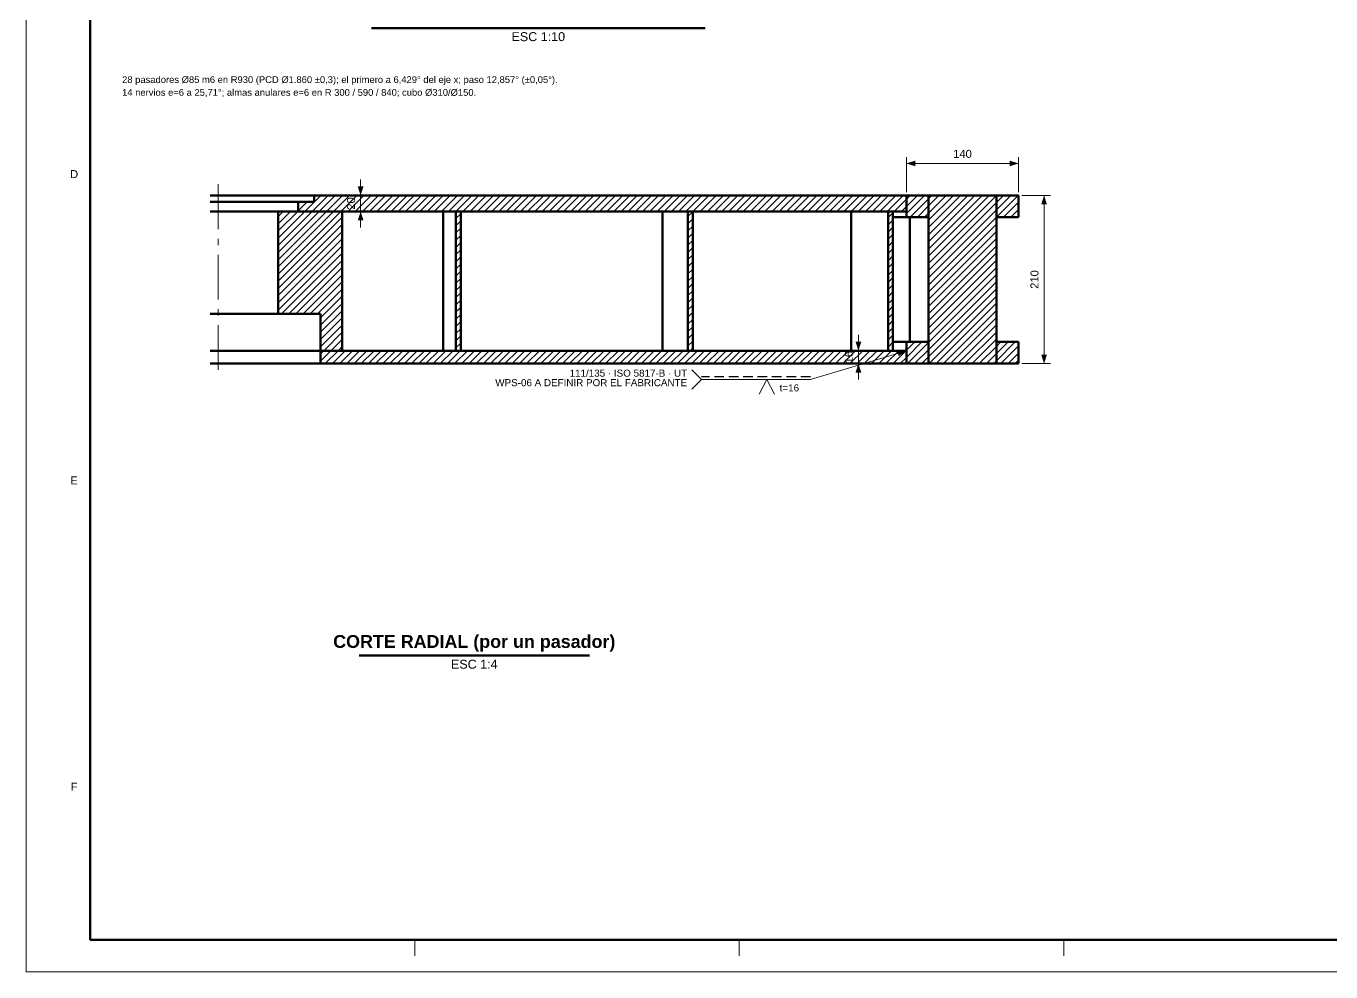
# Model space of a CAD drawing. Header units: millimetres. Extents: x 0 to 841, y 0 to 594.
# Drawn here: x 0 to 407.6, y 0 to 295.4 of the extents above; entities that cross this region are included whole.
import ezdxf
from ezdxf.enums import TextEntityAlignment as Align

# ---------------------------------------------------------------- set-up
doc = ezdxf.new("R2010")
doc.units = ezdxf.units.MM
doc.linetypes.add('EJE', pattern=[22, 14, -3, 2, -3])
doc.linetypes.add('OCULTO', pattern=[4.5, 3, -1.5])
for name, color, linetype, lineweight in [('ACH', 7, 'CONTINUOUS', 13), ('COTA', 7, 'CONTINUOUS', 18), ('EJE', 7, 'EJE', 18), ('FINA', 7, 'CONTINUOUS', 18), ('MARCO', 7, 'CONTINUOUS', 70), ('OCU', 7, 'OCULTO', 25), ('TXT', 7, 'CONTINUOUS', 25), ('VIS', 7, 'CONTINUOUS', 50)]:
    doc.layers.add(name, color=color, linetype=linetype, lineweight=lineweight)
doc.styles.add('STD', font='LiberationSans-Regular.ttf')
doc.styles.add('STDB', font='LiberationSans-Bold.ttf')

msp = doc.modelspace()

# ---------------------------------------------------------------- hatches: boundary and pattern name
at = {"layer": 'ACH'}
h = msp.add_hatch(dxfattribs=at)
h.set_pattern_fill('ANSI31', scale=0.5)
h.paths.add_polyline_path([(275, 242.5), (275, 237.5), (85, 237.5), (85, 240.5), (90, 240.5), (90, 242.5)])
h = msp.add_hatch(dxfattribs=at)
h.set_pattern_fill('ANSI31', scale=0.5)
h.paths.add_polyline_path([(281.88, 235.75), (275, 235.75), (275, 242.5), (281.88, 242.5)])
h = msp.add_hatch(dxfattribs=at)
h.set_pattern_fill('ANSI31', scale=0.5)
h.paths.add_polyline_path([(281.88, 242.5), (303.12, 242.5), (303.12, 190), (281.88, 190)])
h = msp.add_hatch(dxfattribs=at)
h.set_pattern_fill('ANSI31', scale=0.5)
h.paths.add_polyline_path([(310, 242.5), (310, 235.75), (303.12, 235.75), (303.12, 242.5)])
h = msp.add_hatch(dxfattribs=at)
h.set_pattern_fill('ANSI31', scale=0.5)
h.paths.add_polyline_path([(98.75, 237.5), (98.75, 194), (92, 194), (92, 205.5), (78.75, 205.5), (78.75, 237.5)])
h = msp.add_hatch(dxfattribs=at)
h.set_pattern_fill('ANSI31', scale=0.5)
h.paths.add_polyline_path([(135.75, 237.5), (135.75, 194), (134.25, 194), (134.25, 237.5)])
h = msp.add_hatch(dxfattribs=at)
h.set_pattern_fill('ANSI31', scale=0.5)
h.paths.add_polyline_path([(208.25, 237.5), (208.25, 194), (206.75, 194), (206.75, 237.5)])
h = msp.add_hatch(dxfattribs=at)
h.set_pattern_fill('ANSI31', scale=0.5)
h.paths.add_polyline_path([(270.75, 237.5), (270.75, 194), (269.25, 194), (269.25, 237.5)])
h = msp.add_hatch(dxfattribs=at)
h.set_pattern_fill('ANSI31', scale=0.5)
h.paths.add_polyline_path([(281.88, 190), (275, 190), (275, 196.75), (281.88, 196.75)])
h = msp.add_hatch(dxfattribs=at)
h.set_pattern_fill('ANSI31', scale=0.5)
h.paths.add_polyline_path([(310, 196.75), (310, 190), (303.12, 190), (303.12, 196.75)])
h = msp.add_hatch(dxfattribs=at)
h.set_pattern_fill('ANSI31', scale=0.5)
h.paths.add_polyline_path([(275, 194), (275, 190), (92, 190), (92, 194)])

# ---------------------------------------------------------------- linework, layer by layer
at = {"layer": 'COTA'}
for p, q in [((275, 243.5), (275, 254.5)), ((310, 243.5), (310, 254.5)), ((275, 252.5), (310, 252.5)), ((104.5, 242.5), (104.5, 247.5)), ((93.5, 242.5), (106.5, 242.5)), ((104.5, 237.5), (104.5, 242.5)), ((311, 242.5), (320, 242.5)), ((318, 190), (318, 242.5)), ((93.5, 237.5), (106.5, 237.5)), ((104.5, 237.5), (104.5, 232.5)), ((260, 194), (260, 199)), ((275, 194), (245, 185)), ((269, 194), (258, 194)), ((260, 190), (260, 194)), ((211, 185), (208, 188)), ((269, 190), (258, 190)), ((260, 190), (260, 185)), ((311, 190), (320, 190)), ((211, 185), (208, 182)), ((245, 185), (211, 185))]:
    msp.add_line(p, q, dxfattribs=at)
msp.add_lwpolyline([(229, 180.4), (231.4, 185), (233.8, 180.4)], dxfattribs=at)
for points in [[(275, 252.5), (277.8, 251.6), (277.8, 253.4)], [(310, 252.5), (307.2, 253.4), (307.2, 251.6)], [(104.5, 242.5), (105.4, 245.3), (103.6, 245.3)], [(318, 242.5), (317.1, 239.7), (318.9, 239.7)], [(104.5, 237.5), (103.6, 234.7), (105.4, 234.7)], [(260, 194), (260.9, 196.8), (259.1, 196.8)], [(275, 194), (272.06, 194.06), (272.58, 192.33)], [(318, 190), (318.9, 192.8), (317.1, 192.8)], [(260, 190), (259.1, 187.2), (260.9, 187.2)]]:
    msp.add_solid(points, dxfattribs=at)
at = {"layer": 'EJE'}
msp.add_line((60, 188), (60, 246.25), dxfattribs=at)
at = {"layer": 'FINA'}
for p, q in [((121.38, 10), (121.38, 5)), ((222.75, 10), (222.75, 5)), ((324.12, 10), (324.12, 5))]:
    msp.add_line(p, q, dxfattribs=at)
msp.add_lwpolyline([(0, 0), (841, 0), (841, 594), (0, 594)], close=True, dxfattribs=at)
at = {"layer": 'MARCO'}
msp.add_lwpolyline([(20, 10), (831, 10), (831, 584), (20, 584)], close=True, dxfattribs=at)
at = {"layer": 'OCU'}
msp.add_line((245, 185.9), (211, 185.9), dxfattribs=at)
at = {"layer": 'VIS'}
for p, q in [((107.92, 294.8), (212.08, 294.8)), ((104.04, 98.8), (175.96, 98.8))]:
    msp.add_line(p, q, dxfattribs=at)
for points in [[(57.5, 242.5), (57.6, 242.5), (57.75, 242.5), (57.9, 242.5), (58.05, 242.5), (58.2, 242.5), (58.35, 242.5), (58.5, 242.5), (58.65, 242.5), (58.8, 242.5), (58.95, 242.5), (59.1, 242.5), (59.25, 242.5), (59.4, 242.5), (59.55, 242.5), (59.7, 242.5), (59.85, 242.5), (60, 242.5), (60.15, 242.5), (60.3, 242.5), (60.45, 242.5), (60.6, 242.5), (60.75, 242.5), (60.9, 242.5), (61.05, 242.5), (61.2, 242.5), (61.35, 242.5), (61.5, 242.5), (61.65, 242.5), (61.8, 242.5), (61.95, 242.5), (62.1, 242.5), (62.25, 242.5), (62.4, 242.5), (62.55, 242.5), (62.7, 242.5), (62.85, 242.5), (63, 242.5), (63.15, 242.5), (63.3, 242.5), (63.45, 242.5), (63.6, 242.5), (63.75, 242.5), (63.9, 242.5), (64.05, 242.5), (64.2, 242.5), (64.35, 242.5), (64.5, 242.5), (64.65, 242.5), (64.8, 242.5), (64.95, 242.5), (65.1, 242.5), (65.25, 242.5), (65.4, 242.5), (65.55, 242.5), (65.7, 242.5), (65.85, 242.5), (66, 242.5), (66.15, 242.5), (66.3, 242.5), (66.45, 242.5), (66.6, 242.5), (66.75, 242.5), (66.9, 242.5), (67.05, 242.5), (67.2, 242.5), (67.35, 242.5), (67.5, 242.5), (67.65, 242.5), (67.8, 242.5), (67.95, 242.5), (68.1, 242.5), (68.25, 242.5), (68.4, 242.5), (68.55, 242.5), (68.7, 242.5), (68.85, 242.5), (69, 242.5), (69.15, 242.5), (69.3, 242.5), (69.45, 242.5), (69.6, 242.5), (69.75, 242.5), (69.9, 242.5), (70.05, 242.5), (70.2, 242.5), (70.35, 242.5), (70.5, 242.5), (70.65, 242.5), (70.8, 242.5), (70.95, 242.5), (71.1, 242.5), (71.25, 242.5), (71.4, 242.5), (71.55, 242.5), (71.7, 242.5), (71.85, 242.5), (72, 242.5), (72.15, 242.5), (72.3, 242.5), (72.45, 242.5), (72.6, 242.5), (72.75, 242.5), (72.9, 242.5), (73.05, 242.5), (73.2, 242.5), (73.35, 242.5), (73.5, 242.5), (73.65, 242.5), (73.8, 242.5), (73.95, 242.5), (74.1, 242.5), (74.25, 242.5), (74.4, 242.5), (74.55, 242.5), (74.7, 242.5), (74.85, 242.5), (75, 242.5), (75.15, 242.5), (75.3, 242.5), (75.45, 242.5), (75.6, 242.5), (75.75, 242.5), (75.9, 242.5), (76.05, 242.5), (76.2, 242.5), (76.35, 242.5), (76.5, 242.5), (76.65, 242.5), (76.8, 242.5), (76.95, 242.5), (77.1, 242.5), (77.25, 242.5), (77.4, 242.5), (77.55, 242.5), (77.7, 242.5), (77.85, 242.5), (78, 242.5), (78.15, 242.5), (78.3, 242.5), (78.45, 242.5), (78.6, 242.5), (78.75, 242.5), (78.9, 242.5), (79.05, 242.5), (79.2, 242.5), (79.35, 242.5), (79.5, 242.5), (79.65, 242.5), (79.8, 242.5), (79.95, 242.5), (80.1, 242.5), (80.25, 242.5), (80.4, 242.5), (80.55, 242.5), (80.7, 242.5), (80.85, 242.5), (81, 242.5), (81.15, 242.5), (81.3, 242.5), (81.45, 242.5), (81.6, 242.5), (81.75, 242.5), (81.9, 242.5), (82.05, 242.5), (82.2, 242.5), (82.35, 242.5), (82.5, 242.5), (82.65, 242.5), (82.8, 242.5), (82.95, 242.5), (83.1, 242.5), (83.25, 242.5), (83.4, 242.5), (83.55, 242.5), (83.7, 242.5), (83.85, 242.5), (84, 242.5), (84.15, 242.5), (84.3, 242.5), (84.45, 242.5), (84.6, 242.5), (84.75, 242.5), (84.9, 242.5), (85.05, 242.5), (85.2, 242.5), (85.35, 242.5), (85.5, 242.5), (85.65, 242.5), (85.8, 242.5), (85.95, 242.5), (86.1, 242.5), (86.25, 242.5), (86.4, 242.5), (86.55, 242.5), (86.7, 242.5), (86.85, 242.5), (87, 242.5), (87.15, 242.5), (87.3, 242.5), (87.45, 242.5), (87.6, 242.5), (87.75, 242.5), (87.9, 242.5), (88.05, 242.5), (88.2, 242.5), (88.35, 242.5), (88.5, 242.5), (88.65, 242.5), (88.8, 242.5), (88.95, 242.5), (89.1, 242.5), (89.25, 242.5), (89.4, 242.5), (89.55, 242.5), (89.7, 242.5), (89.85, 242.5), (90, 242.5)], [(57.5, 240.5), (57.52, 240.5), (57.67, 240.5), (57.82, 240.5), (57.97, 240.5), (58.12, 240.5), (58.27, 240.5), (58.42, 240.5), (58.57, 240.5), (58.72, 240.5), (58.87, 240.5), (59.02, 240.5), (59.17, 240.5), (59.32, 240.5), (59.47, 240.5), (59.62, 240.5), (59.77, 240.5), (59.92, 240.5), (60.08, 240.5), (60.23, 240.5), (60.38, 240.5), (60.53, 240.5), (60.68, 240.5), (60.83, 240.5), (60.98, 240.5), (61.13, 240.5), (61.28, 240.5), (61.43, 240.5), (61.58, 240.5), (61.73, 240.5), (61.88, 240.5), (62.03, 240.5), (62.18, 240.5), (62.33, 240.5), (62.48, 240.5), (62.63, 240.5), (62.78, 240.5), (62.93, 240.5), (63.08, 240.5), (63.23, 240.5), (63.38, 240.5), (63.53, 240.5), (63.68, 240.5), (63.83, 240.5), (63.98, 240.5), (64.13, 240.5), (64.28, 240.5), (64.43, 240.5), (64.58, 240.5), (64.73, 240.5), (64.88, 240.5), (65.03, 240.5), (65.18, 240.5), (65.33, 240.5), (65.48, 240.5), (65.63, 240.5), (65.78, 240.5), (65.93, 240.5), (66.08, 240.5), (66.23, 240.5), (66.38, 240.5), (66.53, 240.5), (66.68, 240.5), (66.83, 240.5), (66.98, 240.5), (67.13, 240.5), (67.28, 240.5), (67.43, 240.5), (67.58, 240.5), (67.73, 240.5), (67.88, 240.5), (68.03, 240.5), (68.18, 240.5), (68.33, 240.5), (68.48, 240.5), (68.63, 240.5), (68.78, 240.5), (68.93, 240.5), (69.08, 240.5), (69.23, 240.5), (69.38, 240.5), (69.53, 240.5), (69.68, 240.5), (69.83, 240.5), (69.98, 240.5), (70.14, 240.5), (70.29, 240.5), (70.44, 240.5), (70.59, 240.5), (70.74, 240.5), (70.89, 240.5), (71.04, 240.5), (71.19, 240.5), (71.34, 240.5), (71.49, 240.5), (71.64, 240.5), (71.79, 240.5), (71.94, 240.5), (72.09, 240.5), (72.24, 240.5), (72.39, 240.5), (72.54, 240.5), (72.69, 240.5), (72.84, 240.5), (72.99, 240.5), (73.14, 240.5), (73.29, 240.5), (73.44, 240.5), (73.59, 240.5), (73.74, 240.5), (73.89, 240.5), (74.04, 240.5), (74.19, 240.5), (74.34, 240.5), (74.49, 240.5), (74.64, 240.5), (74.79, 240.5), (74.94, 240.5), (75.09, 240.5), (75.24, 240.5), (75.39, 240.5), (75.54, 240.5), (75.69, 240.5), (75.84, 240.5), (75.99, 240.5), (76.14, 240.5), (76.29, 240.5), (76.44, 240.5), (76.59, 240.5), (76.74, 240.5), (76.89, 240.5), (77.04, 240.5), (77.19, 240.5), (77.34, 240.5), (77.49, 240.5), (77.64, 240.5), (77.79, 240.5), (77.94, 240.5), (78.09, 240.5), (78.24, 240.5), (78.39, 240.5), (78.54, 240.5), (78.69, 240.5), (78.84, 240.5), (78.99, 240.5), (79.14, 240.5), (79.29, 240.5), (79.44, 240.5), (79.59, 240.5), (79.74, 240.5), (79.89, 240.5), (80.05, 240.5), (80.2, 240.5), (80.35, 240.5), (80.5, 240.5), (80.65, 240.5), (80.8, 240.5), (80.95, 240.5), (81.1, 240.5), (81.25, 240.5), (81.4, 240.5), (81.55, 240.5), (81.7, 240.5), (81.85, 240.5), (82, 240.5), (82.15, 240.5), (82.3, 240.5), (82.45, 240.5), (82.6, 240.5), (82.75, 240.5), (82.9, 240.5), (83.05, 240.5), (83.2, 240.5), (83.35, 240.5), (83.5, 240.5), (83.65, 240.5), (83.8, 240.5), (83.95, 240.5), (84.1, 240.5), (84.25, 240.5), (84.4, 240.5), (84.55, 240.5), (84.7, 240.5), (84.85, 240.5), (85, 240.5)], [(90, 240.5), (85, 240.5)], [(85, 240.5), (85, 237.5)], [(275, 242.5), (90, 242.5)], [(90, 242.5), (90, 240.5)], [(275, 242.5), (275, 237.5)], [(281.88, 242.5), (275, 242.5)], [(275, 242.5), (275, 235.75)], [(281.88, 242.5), (281.88, 235.75)], [(281.88, 242.5), (281.88, 190)], [(303.12, 242.5), (281.88, 242.5)], [(310, 242.5), (303.12, 242.5)], [(303.12, 242.5), (303.12, 235.75)], [(303.12, 242.5), (303.12, 190)], [(310, 242.5), (310, 235.75)], [(78.75, 237.5), (78.6, 237.5), (78.45, 237.5), (78.3, 237.5), (78.15, 237.5), (78, 237.5), (77.85, 237.5), (77.7, 237.5), (77.55, 237.5), (77.4, 237.5), (77.25, 237.5), (77.1, 237.5), (76.95, 237.5), (76.8, 237.5), (76.65, 237.5), (76.5, 237.5), (76.35, 237.5), (76.2, 237.5), (76.05, 237.5), (75.9, 237.5), (75.75, 237.5), (75.6, 237.5), (75.45, 237.5), (75.3, 237.5), (75.15, 237.5), (75, 237.5), (74.85, 237.5), (74.7, 237.5), (74.55, 237.5), (74.4, 237.5), (74.25, 237.5), (74.1, 237.5), (73.95, 237.5), (73.8, 237.5), (73.65, 237.5), (73.5, 237.5), (73.35, 237.5), (73.2, 237.5), (73.05, 237.5), (72.9, 237.5), (72.75, 237.5), (72.6, 237.5), (72.45, 237.5), (72.3, 237.5), (72.15, 237.5), (72, 237.5), (71.85, 237.5), (71.7, 237.5), (71.55, 237.5), (71.4, 237.5), (71.25, 237.5), (71.1, 237.5), (70.95, 237.5), (70.8, 237.5), (70.65, 237.5), (70.5, 237.5), (70.35, 237.5), (70.2, 237.5), (70.05, 237.5), (69.9, 237.5), (69.75, 237.5), (69.6, 237.5), (69.45, 237.5), (69.3, 237.5), (69.15, 237.5), (69, 237.5), (68.85, 237.5), (68.7, 237.5), (68.55, 237.5), (68.4, 237.5), (68.25, 237.5), (68.1, 237.5), (67.95, 237.5), (67.8, 237.5), (67.65, 237.5), (67.5, 237.5), (67.35, 237.5), (67.2, 237.5), (67.05, 237.5), (66.9, 237.5), (66.75, 237.5), (66.6, 237.5), (66.45, 237.5), (66.3, 237.5), (66.15, 237.5), (66, 237.5), (65.85, 237.5), (65.7, 237.5), (65.55, 237.5), (65.4, 237.5), (65.25, 237.5), (65.1, 237.5), (64.95, 237.5), (64.8, 237.5), (64.65, 237.5), (64.5, 237.5), (64.35, 237.5), (64.2, 237.5), (64.05, 237.5), (63.9, 237.5), (63.75, 237.5), (63.6, 237.5), (63.45, 237.5), (63.3, 237.5), (63.15, 237.5), (63, 237.5), (62.85, 237.5), (62.7, 237.5), (62.55, 237.5), (62.4, 237.5), (62.25, 237.5), (62.1, 237.5), (61.95, 237.5), (61.8, 237.5), (61.65, 237.5), (61.5, 237.5), (61.35, 237.5), (61.2, 237.5), (61.05, 237.5), (60.9, 237.5), (60.75, 237.5), (60.6, 237.5), (60.45, 237.5), (60.3, 237.5), (60.15, 237.5), (60, 237.5), (59.85, 237.5), (59.7, 237.5), (59.55, 237.5), (59.4, 237.5), (59.25, 237.5), (59.1, 237.5), (58.95, 237.5), (58.8, 237.5), (58.65, 237.5), (58.5, 237.5), (58.35, 237.5), (58.2, 237.5), (58.05, 237.5), (57.9, 237.5), (57.75, 237.5), (57.6, 237.5), (57.5, 237.5)], [(98.75, 237.5), (78.75, 237.5)], [(78.75, 237.5), (78.75, 205.5)], [(275, 237.5), (85, 237.5)], [(98.75, 237.5), (98.75, 194)], [(130.33, 237.5), (130.33, 194)], [(135.75, 237.5), (134.25, 237.5)], [(134.25, 237.5), (134.25, 194)], [(135.75, 237.5), (135.75, 194)], [(198.76, 237.5), (198.76, 194)], [(208.25, 237.5), (206.75, 237.5)], [(206.75, 237.5), (206.75, 194)], [(208.25, 237.5), (208.25, 194)], [(257.75, 237.5), (257.75, 194)], [(270.75, 237.5), (269.25, 237.5)], [(269.25, 237.5), (269.25, 194)], [(270.75, 237.5), (270.75, 194)], [(275, 235.75), (274.85, 235.75), (274.7, 235.75), (274.54, 235.75), (274.39, 235.75), (274.24, 235.75), (274.09, 235.75), (273.94, 235.75), (273.79, 235.75), (273.63, 235.75), (273.48, 235.75), (273.33, 235.75), (273.18, 235.75), (273.03, 235.75), (272.88, 235.75), (272.72, 235.75), (272.57, 235.75), (272.42, 235.75), (272.27, 235.75), (272.12, 235.75), (271.96, 235.75), (271.81, 235.75), (271.66, 235.75), (271.51, 235.75), (271.36, 235.75), (271.21, 235.75), (271.05, 235.75), (270.9, 235.75), (270.75, 235.75)], [(281.88, 235.75), (275, 235.75)], [(276.05, 235.75), (276.05, 196.75)], [(310, 235.75), (303.12, 235.75)], [(57.5, 205.5), (57.6, 205.5), (57.75, 205.5), (57.9, 205.5), (58.05, 205.5), (58.2, 205.5), (58.35, 205.5), (58.5, 205.5), (58.65, 205.5), (58.8, 205.5), (58.95, 205.5), (59.1, 205.5), (59.25, 205.5), (59.4, 205.5), (59.55, 205.5), (59.7, 205.5), (59.85, 205.5), (60, 205.5), (60.15, 205.5), (60.3, 205.5), (60.45, 205.5), (60.6, 205.5), (60.75, 205.5), (60.9, 205.5), (61.05, 205.5), (61.2, 205.5), (61.35, 205.5), (61.5, 205.5), (61.65, 205.5), (61.8, 205.5), (61.95, 205.5), (62.1, 205.5), (62.25, 205.5), (62.4, 205.5), (62.55, 205.5), (62.7, 205.5), (62.85, 205.5), (63, 205.5), (63.15, 205.5), (63.3, 205.5), (63.45, 205.5), (63.6, 205.5), (63.75, 205.5), (63.9, 205.5), (64.05, 205.5), (64.2, 205.5), (64.35, 205.5), (64.5, 205.5), (64.65, 205.5), (64.8, 205.5), (64.95, 205.5), (65.1, 205.5), (65.25, 205.5), (65.4, 205.5), (65.55, 205.5), (65.7, 205.5), (65.85, 205.5), (66, 205.5), (66.15, 205.5), (66.3, 205.5), (66.45, 205.5), (66.6, 205.5), (66.75, 205.5), (66.9, 205.5), (67.05, 205.5), (67.2, 205.5), (67.35, 205.5), (67.5, 205.5), (67.65, 205.5), (67.8, 205.5), (67.95, 205.5), (68.1, 205.5), (68.25, 205.5), (68.4, 205.5), (68.55, 205.5), (68.7, 205.5), (68.85, 205.5), (69, 205.5), (69.15, 205.5), (69.3, 205.5), (69.45, 205.5), (69.6, 205.5), (69.75, 205.5), (69.9, 205.5), (70.05, 205.5), (70.2, 205.5), (70.35, 205.5), (70.5, 205.5), (70.65, 205.5), (70.8, 205.5), (70.95, 205.5), (71.1, 205.5), (71.25, 205.5), (71.4, 205.5), (71.55, 205.5), (71.7, 205.5), (71.85, 205.5), (72, 205.5), (72.15, 205.5), (72.3, 205.5), (72.45, 205.5), (72.6, 205.5), (72.75, 205.5), (72.9, 205.5), (73.05, 205.5), (73.2, 205.5), (73.35, 205.5), (73.5, 205.5), (73.65, 205.5), (73.8, 205.5), (73.95, 205.5), (74.1, 205.5), (74.25, 205.5), (74.4, 205.5), (74.55, 205.5), (74.7, 205.5), (74.85, 205.5), (75, 205.5), (75.15, 205.5), (75.3, 205.5), (75.45, 205.5), (75.6, 205.5), (75.75, 205.5), (75.9, 205.5), (76.05, 205.5), (76.2, 205.5), (76.35, 205.5), (76.5, 205.5), (76.65, 205.5), (76.8, 205.5), (76.95, 205.5), (77.1, 205.5), (77.25, 205.5), (77.4, 205.5), (77.55, 205.5), (77.7, 205.5), (77.85, 205.5), (78, 205.5), (78.15, 205.5), (78.3, 205.5), (78.45, 205.5), (78.6, 205.5), (78.75, 205.5)], [(92, 205.5), (78.75, 205.5)], [(92, 205.5), (92, 194)], [(275, 196.75), (274.85, 196.75), (274.7, 196.75), (274.54, 196.75), (274.39, 196.75), (274.24, 196.75), (274.09, 196.75), (273.94, 196.75), (273.79, 196.75), (273.63, 196.75), (273.48, 196.75), (273.33, 196.75), (273.18, 196.75), (273.03, 196.75), (272.88, 196.75), (272.72, 196.75), (272.57, 196.75), (272.42, 196.75), (272.27, 196.75), (272.12, 196.75), (271.96, 196.75), (271.81, 196.75), (271.66, 196.75), (271.51, 196.75), (271.36, 196.75), (271.21, 196.75), (271.05, 196.75), (270.9, 196.75), (270.75, 196.75)], [(281.88, 196.75), (275, 196.75)], [(275, 196.75), (275, 190)], [(281.88, 196.75), (281.88, 190)], [(310, 196.75), (303.12, 196.75)], [(303.12, 196.75), (303.12, 190)], [(310, 196.75), (310, 190)], [(92, 194), (91.85, 194), (91.7, 194), (91.55, 194), (91.4, 194), (91.25, 194), (91.1, 194), (90.95, 194), (90.8, 194), (90.65, 194), (90.5, 194), (90.35, 194), (90.2, 194), (90.05, 194), (89.9, 194), (89.75, 194), (89.6, 194), (89.45, 194), (89.3, 194), (89.15, 194), (89, 194), (88.85, 194), (88.69, 194), (88.54, 194), (88.39, 194), (88.24, 194), (88.09, 194), (87.94, 194), (87.79, 194), (87.64, 194), (87.49, 194), (87.34, 194), (87.19, 194), (87.04, 194), (86.89, 194), (86.74, 194), (86.59, 194), (86.44, 194), (86.29, 194), (86.14, 194), (85.99, 194), (85.84, 194), (85.69, 194), (85.54, 194), (85.39, 194), (85.24, 194), (85.09, 194), (84.94, 194), (84.79, 194), (84.64, 194), (84.49, 194), (84.34, 194), (84.19, 194), (84.04, 194), (83.89, 194), (83.74, 194), (83.59, 194), (83.44, 194), (83.29, 194), (83.14, 194), (82.99, 194), (82.84, 194), (82.69, 194), (82.54, 194), (82.38, 194), (82.23, 194), (82.08, 194), (81.93, 194), (81.78, 194), (81.63, 194), (81.48, 194), (81.33, 194), (81.18, 194), (81.03, 194), (80.88, 194), (80.73, 194), (80.58, 194), (80.43, 194), (80.28, 194), (80.13, 194), (79.98, 194), (79.83, 194), (79.68, 194), (79.53, 194), (79.38, 194), (79.23, 194), (79.08, 194), (78.93, 194), (78.78, 194), (78.63, 194), (78.48, 194), (78.33, 194), (78.18, 194), (78.03, 194), (77.88, 194), (77.73, 194), (77.58, 194), (77.43, 194), (77.28, 194), (77.13, 194), (76.98, 194), (76.83, 194), (76.68, 194), (76.53, 194), (76.38, 194), (76.23, 194), (76.08, 194), (75.92, 194), (75.77, 194), (75.62, 194), (75.47, 194), (75.32, 194), (75.17, 194), (75.02, 194), (74.87, 194), (74.72, 194), (74.57, 194), (74.42, 194), (74.27, 194), (74.12, 194), (73.97, 194), (73.82, 194), (73.67, 194), (73.52, 194), (73.37, 194), (73.22, 194), (73.07, 194), (72.92, 194), (72.77, 194), (72.62, 194), (72.47, 194), (72.32, 194), (72.17, 194), (72.02, 194), (71.87, 194), (71.72, 194), (71.57, 194), (71.42, 194), (71.27, 194), (71.12, 194), (70.97, 194), (70.82, 194), (70.67, 194), (70.52, 194), (70.37, 194), (70.22, 194), (70.07, 194), (69.92, 194), (69.77, 194), (69.62, 194), (69.46, 194), (69.31, 194), (69.16, 194), (69.01, 194), (68.86, 194), (68.71, 194), (68.56, 194), (68.41, 194), (68.26, 194), (68.11, 194), (67.96, 194), (67.81, 194), (67.66, 194), (67.51, 194), (67.36, 194), (67.21, 194), (67.06, 194), (66.91, 194), (66.76, 194), (66.61, 194), (66.46, 194), (66.31, 194), (66.16, 194), (66.01, 194), (65.86, 194), (65.71, 194), (65.56, 194), (65.41, 194), (65.26, 194), (65.11, 194), (64.96, 194), (64.81, 194), (64.66, 194), (64.51, 194), (64.36, 194), (64.21, 194), (64.06, 194), (63.91, 194), (63.76, 194), (63.61, 194), (63.46, 194), (63.31, 194), (63.15, 194), (63, 194), (62.85, 194), (62.7, 194), (62.55, 194), (62.4, 194), (62.25, 194), (62.1, 194), (61.95, 194), (61.8, 194), (61.65, 194), (61.5, 194), (61.35, 194), (61.2, 194), (61.05, 194), (60.9, 194), (60.75, 194), (60.6, 194), (60.45, 194), (60.3, 194), (60.15, 194), (60, 194), (59.85, 194), (59.7, 194), (59.55, 194), (59.4, 194), (59.25, 194), (59.1, 194), (58.95, 194), (58.8, 194), (58.65, 194), (58.5, 194), (58.35, 194), (58.2, 194), (58.05, 194), (57.9, 194), (57.75, 194), (57.6, 194), (57.5, 194)], [(57.5, 194), (57.6, 194), (57.75, 194), (57.9, 194), (58.05, 194), (58.2, 194), (58.35, 194), (58.5, 194), (58.65, 194), (58.8, 194), (58.95, 194), (59.1, 194), (59.25, 194), (59.4, 194), (59.55, 194), (59.7, 194), (59.85, 194), (60, 194), (60.15, 194), (60.3, 194), (60.45, 194), (60.6, 194), (60.75, 194), (60.9, 194), (61.05, 194), (61.2, 194), (61.35, 194), (61.5, 194), (61.65, 194), (61.8, 194), (61.95, 194), (62.1, 194), (62.25, 194), (62.4, 194), (62.55, 194), (62.7, 194), (62.85, 194), (63, 194), (63.15, 194), (63.31, 194), (63.46, 194), (63.61, 194), (63.76, 194), (63.91, 194), (64.06, 194), (64.21, 194), (64.36, 194), (64.51, 194), (64.66, 194), (64.81, 194), (64.96, 194), (65.11, 194), (65.26, 194), (65.41, 194), (65.56, 194), (65.71, 194), (65.86, 194), (66.01, 194), (66.16, 194), (66.31, 194), (66.46, 194), (66.61, 194), (66.76, 194), (66.91, 194), (67.06, 194), (67.21, 194), (67.36, 194), (67.51, 194), (67.66, 194), (67.81, 194), (67.96, 194), (68.11, 194), (68.26, 194), (68.41, 194), (68.56, 194), (68.71, 194), (68.86, 194), (69.01, 194), (69.16, 194), (69.31, 194), (69.46, 194), (69.62, 194), (69.77, 194), (69.92, 194), (70.07, 194), (70.22, 194), (70.37, 194), (70.52, 194), (70.67, 194), (70.82, 194), (70.97, 194), (71.12, 194), (71.27, 194), (71.42, 194), (71.57, 194), (71.72, 194), (71.87, 194), (72.02, 194), (72.17, 194), (72.32, 194), (72.47, 194), (72.62, 194), (72.77, 194), (72.92, 194), (73.07, 194), (73.22, 194), (73.37, 194), (73.52, 194), (73.67, 194), (73.82, 194), (73.97, 194), (74.12, 194), (74.27, 194), (74.42, 194), (74.57, 194), (74.72, 194), (74.87, 194), (75.02, 194), (75.17, 194), (75.32, 194), (75.47, 194), (75.62, 194), (75.77, 194), (75.92, 194), (76.08, 194), (76.23, 194), (76.38, 194), (76.53, 194), (76.68, 194), (76.83, 194), (76.98, 194), (77.13, 194), (77.28, 194), (77.43, 194), (77.58, 194), (77.73, 194), (77.88, 194), (78.03, 194), (78.18, 194), (78.33, 194), (78.48, 194), (78.63, 194), (78.78, 194), (78.93, 194), (79.08, 194), (79.23, 194), (79.38, 194), (79.53, 194), (79.68, 194), (79.83, 194), (79.98, 194), (80.13, 194), (80.28, 194), (80.43, 194), (80.58, 194), (80.73, 194), (80.88, 194), (81.03, 194), (81.18, 194), (81.33, 194), (81.48, 194), (81.63, 194), (81.78, 194), (81.93, 194), (82.08, 194), (82.23, 194), (82.38, 194), (82.54, 194), (82.69, 194), (82.84, 194), (82.99, 194), (83.14, 194), (83.29, 194), (83.44, 194), (83.59, 194), (83.74, 194), (83.89, 194), (84.04, 194), (84.19, 194), (84.34, 194), (84.49, 194), (84.64, 194), (84.79, 194), (84.94, 194), (85.09, 194), (85.24, 194), (85.39, 194), (85.54, 194), (85.69, 194), (85.84, 194), (85.99, 194), (86.14, 194), (86.29, 194), (86.44, 194), (86.59, 194), (86.74, 194), (86.89, 194), (87.04, 194), (87.19, 194), (87.34, 194), (87.49, 194), (87.64, 194), (87.79, 194), (87.94, 194), (88.09, 194), (88.24, 194), (88.39, 194), (88.54, 194), (88.69, 194), (88.85, 194), (89, 194), (89.15, 194), (89.3, 194), (89.45, 194), (89.6, 194), (89.75, 194), (89.9, 194), (90.05, 194), (90.2, 194), (90.35, 194), (90.5, 194), (90.65, 194), (90.8, 194), (90.95, 194), (91.1, 194), (91.25, 194), (91.4, 194), (91.55, 194), (91.7, 194), (91.85, 194), (92, 194)], [(275, 194), (92, 194)], [(92, 194), (92, 190)], [(98.75, 194), (92, 194)], [(135.75, 194), (134.25, 194)], [(208.25, 194), (206.75, 194)], [(270.75, 194), (269.25, 194)], [(275, 194), (275, 190)], [(92, 190), (91.85, 190), (91.7, 190), (91.55, 190), (91.4, 190), (91.25, 190), (91.1, 190), (90.95, 190), (90.8, 190), (90.65, 190), (90.5, 190), (90.35, 190), (90.2, 190), (90.05, 190), (89.9, 190), (89.75, 190), (89.6, 190), (89.45, 190), (89.3, 190), (89.15, 190), (89, 190), (88.85, 190), (88.69, 190), (88.54, 190), (88.39, 190), (88.24, 190), (88.09, 190), (87.94, 190), (87.79, 190), (87.64, 190), (87.49, 190), (87.34, 190), (87.19, 190), (87.04, 190), (86.89, 190), (86.74, 190), (86.59, 190), (86.44, 190), (86.29, 190), (86.14, 190), (85.99, 190), (85.84, 190), (85.69, 190), (85.54, 190), (85.39, 190), (85.24, 190), (85.09, 190), (84.94, 190), (84.79, 190), (84.64, 190), (84.49, 190), (84.34, 190), (84.19, 190), (84.04, 190), (83.89, 190), (83.74, 190), (83.59, 190), (83.44, 190), (83.29, 190), (83.14, 190), (82.99, 190), (82.84, 190), (82.69, 190), (82.54, 190), (82.38, 190), (82.23, 190), (82.08, 190), (81.93, 190), (81.78, 190), (81.63, 190), (81.48, 190), (81.33, 190), (81.18, 190), (81.03, 190), (80.88, 190), (80.73, 190), (80.58, 190), (80.43, 190), (80.28, 190), (80.13, 190), (79.98, 190), (79.83, 190), (79.68, 190), (79.53, 190), (79.38, 190), (79.23, 190), (79.08, 190), (78.93, 190), (78.78, 190), (78.63, 190), (78.48, 190), (78.33, 190), (78.18, 190), (78.03, 190), (77.88, 190), (77.73, 190), (77.58, 190), (77.43, 190), (77.28, 190), (77.13, 190), (76.98, 190), (76.83, 190), (76.68, 190), (76.53, 190), (76.38, 190), (76.23, 190), (76.08, 190), (75.92, 190), (75.77, 190), (75.62, 190), (75.47, 190), (75.32, 190), (75.17, 190), (75.02, 190), (74.87, 190), (74.72, 190), (74.57, 190), (74.42, 190), (74.27, 190), (74.12, 190), (73.97, 190), (73.82, 190), (73.67, 190), (73.52, 190), (73.37, 190), (73.22, 190), (73.07, 190), (72.92, 190), (72.77, 190), (72.62, 190), (72.47, 190), (72.32, 190), (72.17, 190), (72.02, 190), (71.87, 190), (71.72, 190), (71.57, 190), (71.42, 190), (71.27, 190), (71.12, 190), (70.97, 190), (70.82, 190), (70.67, 190), (70.52, 190), (70.37, 190), (70.22, 190), (70.07, 190), (69.92, 190), (69.77, 190), (69.62, 190), (69.46, 190), (69.31, 190), (69.16, 190), (69.01, 190), (68.86, 190), (68.71, 190), (68.56, 190), (68.41, 190), (68.26, 190), (68.11, 190), (67.96, 190), (67.81, 190), (67.66, 190), (67.51, 190), (67.36, 190), (67.21, 190), (67.06, 190), (66.91, 190), (66.76, 190), (66.61, 190), (66.46, 190), (66.31, 190), (66.16, 190), (66.01, 190), (65.86, 190), (65.71, 190), (65.56, 190), (65.41, 190), (65.26, 190), (65.11, 190), (64.96, 190), (64.81, 190), (64.66, 190), (64.51, 190), (64.36, 190), (64.21, 190), (64.06, 190), (63.91, 190), (63.76, 190), (63.61, 190), (63.46, 190), (63.31, 190), (63.15, 190), (63, 190), (62.85, 190), (62.7, 190), (62.55, 190), (62.4, 190), (62.25, 190), (62.1, 190), (61.95, 190), (61.8, 190), (61.65, 190), (61.5, 190), (61.35, 190), (61.2, 190), (61.05, 190), (60.9, 190), (60.75, 190), (60.6, 190), (60.45, 190), (60.3, 190), (60.15, 190), (60, 190), (59.85, 190), (59.7, 190), (59.55, 190), (59.4, 190), (59.25, 190), (59.1, 190), (58.95, 190), (58.8, 190), (58.65, 190), (58.5, 190), (58.35, 190), (58.2, 190), (58.05, 190), (57.9, 190), (57.75, 190), (57.6, 190), (57.5, 190)], [(275, 190), (92, 190)], [(281.88, 190), (275, 190)], [(303.12, 190), (281.88, 190)], [(310, 190), (303.12, 190)]]:
    msp.add_lwpolyline(points, dxfattribs=at)

# ---------------------------------------------------------------- texts
at = {"layer": 'TXT', "style": 'STD'}
for s, p in [('ESC 1:10', (160, 293.5)), ('ESC 1:4', (140, 97.5))]:
    msp.add_text(s, height=2.8, dxfattribs=at).set_placement(p, align=Align.TOP_CENTER)
for s, p in [('28 pasadores Ø85 m6 en R930 (PCD Ø1.860 ±0,3); el primero a 6,429° del eje x; paso 12,857° (±0,05°).', (30, 277)), ('14 nervios e=6 a 25,71°; almas anulares e=6 en R 300 / 590 / 840; cubo Ø310/Ø150.', (30, 273))]:
    msp.add_text(s, height=2.1, dxfattribs=at).set_placement(p, align=Align.BOTTOM_LEFT)
at = {"layer": 'TXT'}
for s, height, style, p in [('140', 2.5, 'STD', (292.5, 253.5)), ('CORTE RADIAL (por un pasador)', 4, 'STDB', (140, 100))]:
    msp.add_text(s, height=height, dxfattribs=dict(at, style=style)).set_placement(p, align=Align.BOTTOM_CENTER)
at = {"layer": 'TXT', "style": 'STD'}
for s, p in [('D', (15, 249.17)), ('E', (15, 153.5)), ('F', (15, 57.83))]:
    msp.add_text(s, height=2.5, dxfattribs=at).set_placement(p, align=Align.MIDDLE_CENTER)
for s, p in [('20', (103.5, 240)), ('210', (317, 216.25)), ('16', (259, 192))]:
    msp.add_text(s, height=2.5, rotation=90, dxfattribs=at).set_placement(p, align=Align.BOTTOM_CENTER)
for s, p in [('111/135 · ISO 5817-B · UT', (206.5, 187)), ('WPS-06 A DEFINIR POR EL FABRICANTE', (206.5, 184.03))]:
    msp.add_text(s, height=2.2, dxfattribs=at).set_placement(p, align=Align.MIDDLE_RIGHT)
msp.add_text('t=16', height=2.2, dxfattribs=at).set_placement((235.4, 182.4), align=Align.MIDDLE_LEFT)

doc.saveas('drawing.dxf')
